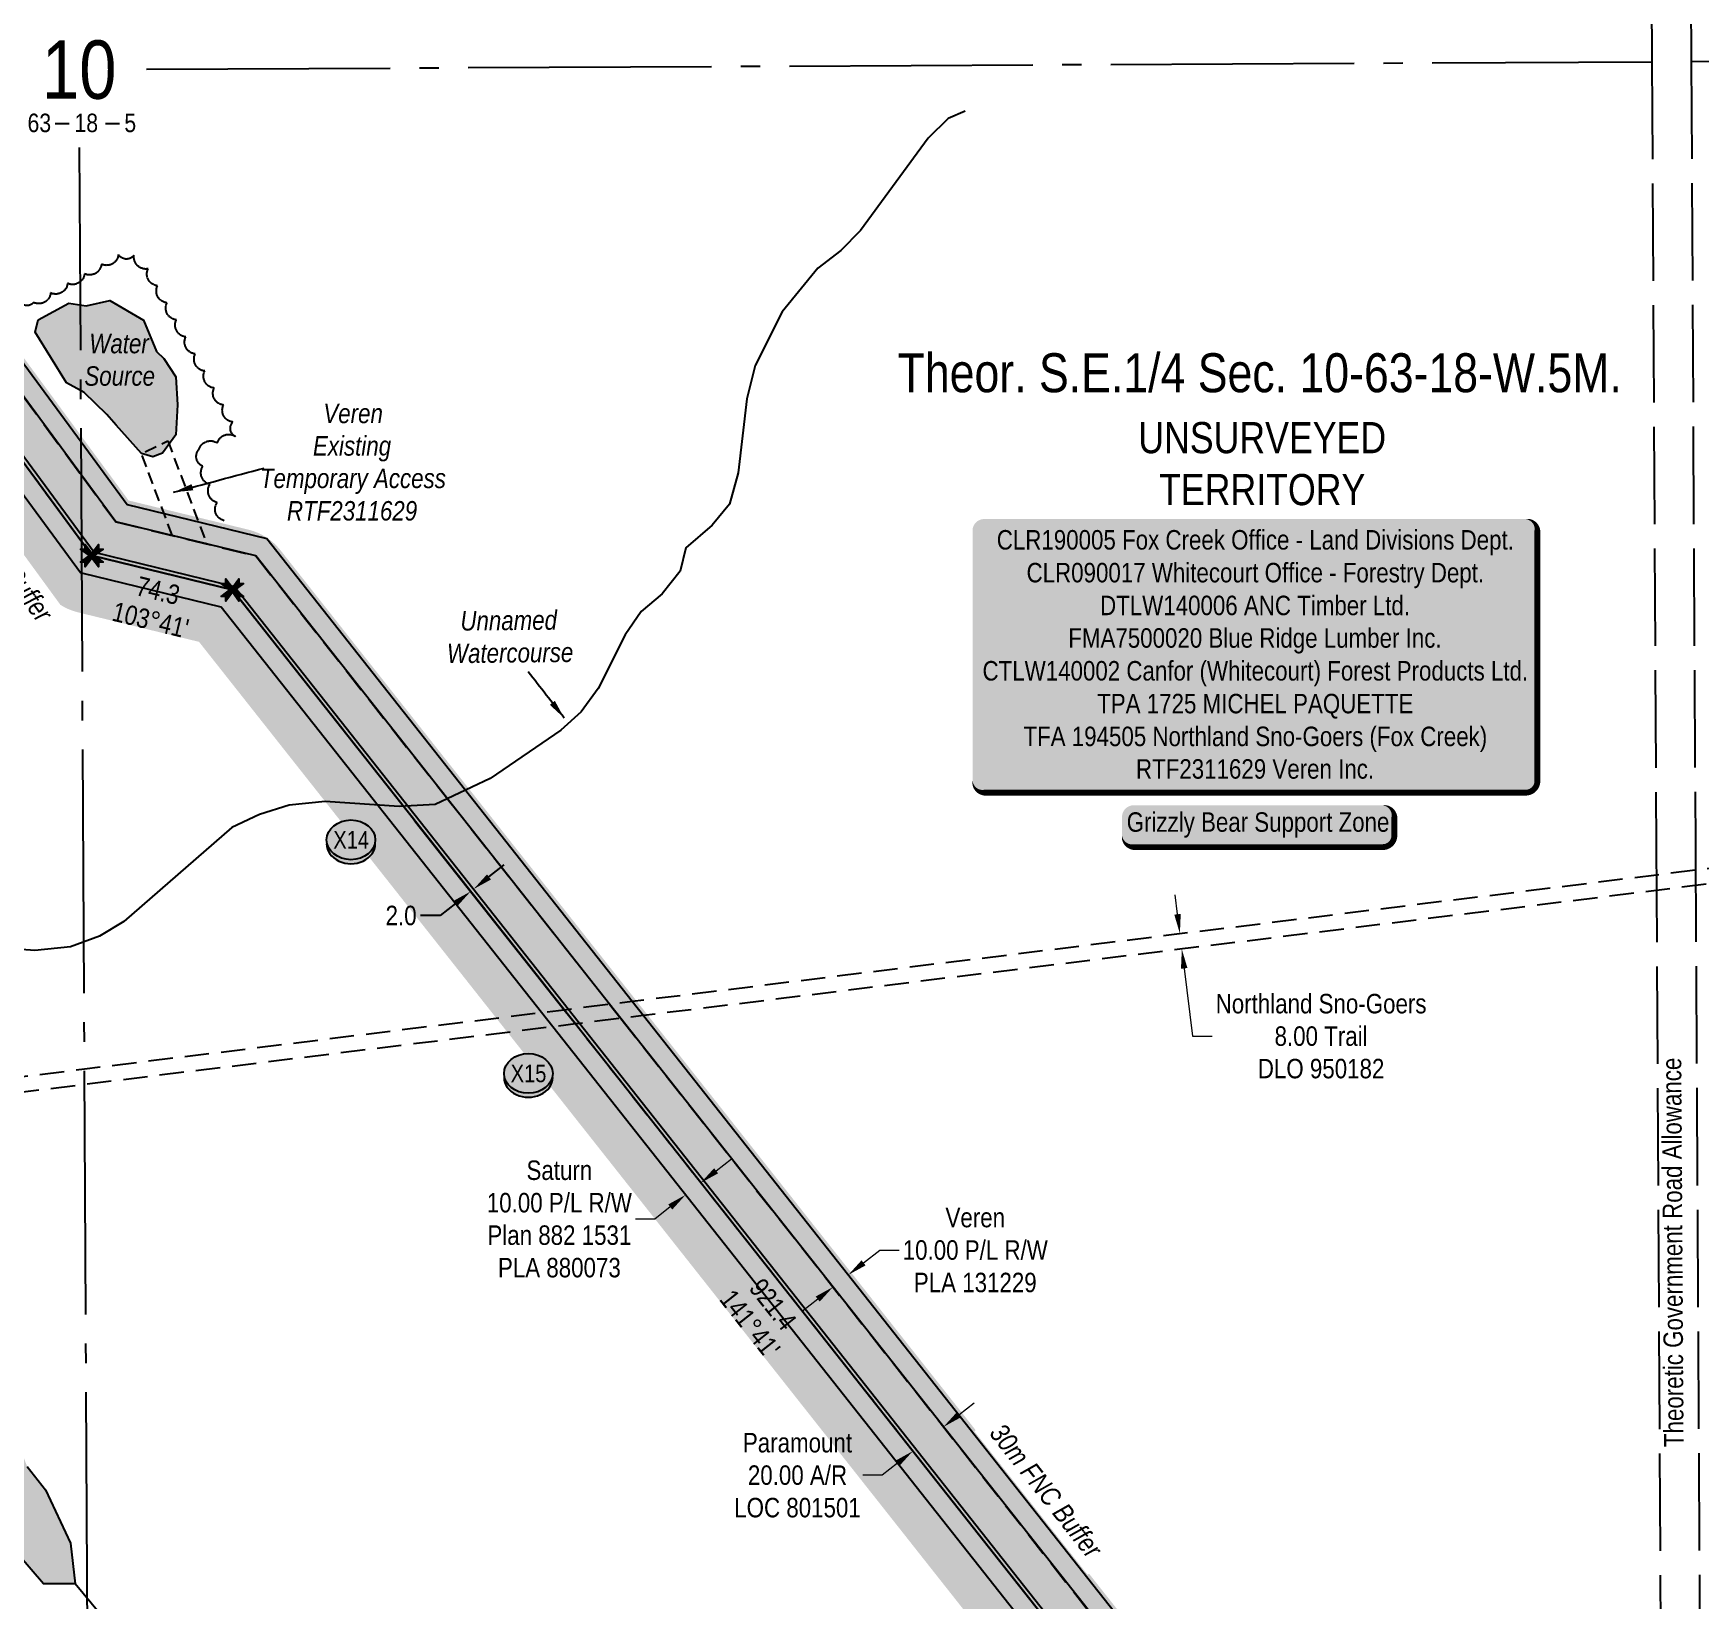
# Model space of a CAD drawing. Extents: x 518691 to 525422, y 6029591 to 6034645.
# Drawn here: x 523650 to 524505, y 6031323 to 6032127 of the extents above; entities that cross this region are included whole.
import ezdxf
from ezdxf.enums import TextEntityAlignment as Align

# ---------------------------------------------------------------- set-up
doc = ezdxf.new("R2010")
doc.units = 0
doc.header["$LTSCALE"] = 5
doc.header["$PDSIZE"] = 0.5
for name, pattern in [('0', [1, 1, 0]), ('foc-ACCESSROAD', [3.75, 2.5, -1.25]), ('foc-QUARTERLINE', [33, 25, -3, 2, -3]), ('foc-UNSURVEYED', [12.5, 10, -2.5]), ('foc-WHEELTRACKS', [2, 0.4, -1.6]), ('HIDDEN2', [1.875, 1.25, -0.625])]:
    doc.linetypes.add(name, pattern=pattern)
for name, color, linetype in [('10', 1, 'Continuous'), ('9', 3, 'Continuous'), ('AS-WILDLIFE-BLOCK', 131, 'Continuous'), ('C-RW', 13, 'Continuous'), ('C-SYMBOL', 7, 'Continuous'), ('F-AR', 190, 'foc-ACCESSROAD'), ('F-RW', 190, 'Continuous'), ('L-BD', 7, 'Continuous'), ('L-MON', 1, 'Continuous'), ('L-QSEC', 8, 'foc-QUARTERLINE'), ('L-ROAD-T', 7, 'Continuous'), ('L-SECLBL', 7, 'Continuous'), ('L-UNS-T', 3, 'Continuous'), ('L-USEC', 7, 'foc-UNSURVEYED'), ('P-BUFFER-H 30m', 51, 'Continuous'), ('P-CROSSINGS', 250, 'Continuous'), ('P-FNC BUFFER-T', 40, 'Continuous'), ('P-PROPOSED', 10, 'Continuous'), ('P-PROPOSED-H', 21, 'Continuous'), ('P-TXT', 4, 'Continuous'), ('T-BUSH', 110, '0'), ('T-EXISTING TFA', 220, 'HIDDEN2'), ('T-EXISTING TFA-T', 220, 'Continuous'), ('T-WATER', 160, 'Continuous'), ('T-WATER-H', 133, 'Continuous'), ('T-WATER-P3', 160, 'foc-WHEELTRACKS'), ('T-WATER-T', 170, 'Continuous')]:
    doc.layers.add(name, color=color, linetype=linetype)
for name, color, linetype, lineweight in [('C-RW-T', 13, 'Continuous', 9), ('F-AR-T', 190, 'Continuous', 9), ('F-RW-T', 190, 'Continuous', 9)]:
    doc.layers.add(name, color=color, linetype=linetype, lineweight=lineweight)
doc.styles.add('175L', font='ARIALN.TTF', dxfattribs={"height": 20})
doc.styles.add('80', font='ARIALN.TTF', dxfattribs={"height": 10})
doc.styles.add('80CG', font='ARIALN.TTF', dxfattribs={"height": 10})
doc.styles.add('80L', font='ARIALN.TTF', dxfattribs={"height": 10})
doc.styles.add('80LS', font='ARIALNI.TTF', dxfattribs={"height": 10})
doc.styles.add('Crossing', font='ARIALN.TTF', dxfattribs={"height": 10})
doc.styles.add('foc-LtypeFont', font='ARIALN.TTF', dxfattribs={"height": 7.35})
doc.styles.add('SIMPLEX', font='ARIALN.TTF')
doc.linetypes.add('foc-TOPO-flowdirection-NOLINE', pattern='A,0,[">",foc-LtypeFont,S=0.3,R=0,X=0,Y=-0.945],-20,[">",foc-LtypeFont,S=0.3,R=0,X=0,Y=-0.945],0', length=20)
doc.dimstyles.new('Compass 5 000', dxfattribs={"dimscale": 5, "dimtxt": 9, "dimasz": 2, "dimexe": 0.2, "dimexo": 0.0625, "dimgap": 0.5, "dimtad": 0, "dimtih": 1, "dimtoh": 1, "dimzin": 0, "dimdsep": 46, "dimtxsty": '80CG', "dimcen": 0.1, "dimse1": 1, "dimse2": 1, "dimclrd": 256, "dimclrt": 256, "dimaunit": 1, "dimadec": 4, "dimazin": 0, "dimtfac": 0.06, "dimtofl": 0, "dimtmove": 0, "dimatfit": 1, "dimfxl": 0.2, "dimtolj": 1, "dimtzin": 0, "dimlwd": -1, "dimarcsym": 0})

# ---------------------------------------------------------------- blocks, each defined once
blk = doc.blocks.new('L-SECLBL')
at = {"layer": '9', "color": 7}
for p, q in [((-5.08, -27.83), (-12.29, -27.83)), ((20.7, -27.83), (13.5, -27.83))]:
    blk.add_line(p, q, dxfattribs=at)
at = {"layer": '10', "color": 2, "style": 'SIMPLEX'}
blk.add_attdef('SEC', text='', height=30, dxfattribs=at).set_placement((0, 0), align=Align.MIDDLE)
at = {"layer": '10', "color": 5, "style": '80L'}
blk.add_attdef('TWP', text='', height=9.5, dxfattribs=at).set_placement((-14.43, -27.37), align=Align.MIDDLE_RIGHT)
blk.add_attdef('RGE', text='', height=9.5, dxfattribs=at).set_placement((3.62, -27.37), align=Align.MIDDLE_CENTER)
blk.add_attdef('MER', text='', height=9.5, dxfattribs=at).set_placement((23.17, -27.37), align=Align.MIDDLE_LEFT)
blk = doc.blocks.new('*D64')
at = {"layer": 'C-RW-T', "transparency": 16777216}
for p, q in [((524076.16, 6031496.01), (524084.43, 6031502.54)), ((524084.43, 6031502.54), (524094.43, 6031502.54)), ((524052.61, 6031477.42), (524044.77, 6031471.23))]:
    blk.add_line(p, q, dxfattribs=at)
for points in [[(524075.13, 6031497.32), (524077.19, 6031494.71), (524068.31, 6031489.82)], [(524051.58, 6031478.73), (524053.65, 6031476.11), (524060.46, 6031483.62)]]:
    blk.add_solid(points, dxfattribs=at)
at = {"layer": 'Defpoints', "color": 0, "transparency": 16777216}
for p in [(524026.36, 6031526.81), (524034.21, 6031533.01), (524068.31, 6031489.82)]:
    blk.add_point(p, dxfattribs=at)
at = {"layer": 'C-RW-T', "transparency": 16777216, "insert": (524133.51, 6031502.54), "char_height": 10, "attachment_point": 5, "style": '80CG'}
blk.add_mtext('\\A1;Veren\\P10.00 P/L R/W\\PPLA 131229', dxfattribs=at)
blk = doc.blocks.new('*D74')
at = {"layer": 'Defpoints', "color": 0, "transparency": 16777216}
for p in [(524293.4, 6031671.84), (524294.38, 6031663.9), (524239.55, 6031657.13)]:
    blk.add_point(p, dxfattribs=at)
at = {"layer": 'F-RW-T', "transparency": 16777216}
for p, q in [((524237.34, 6031674.99), (524236.11, 6031684.92)), ((524240.77, 6031647.2), (524245.08, 6031612.37)), ((524245.08, 6031612.37), (524255.08, 6031612.37))]:
    blk.add_line(p, q, dxfattribs=at)
for points in [[(524238.99, 6031675.2), (524235.69, 6031674.79), (524238.57, 6031665.07)], [(524242.43, 6031647.41), (524239.12, 6031647), (524239.55, 6031657.13)]]:
    blk.add_solid(points, dxfattribs=at)
at = {"layer": 'F-RW-T', "transparency": 16777216, "insert": (524311.05, 6031612.37), "char_height": 10, "attachment_point": 5, "style": '80CG'}
blk.add_mtext('\\A1;Northland Sno-Goers\\P8.00 Trail\\PDLO 950182', dxfattribs=at)
blk = doc.blocks.new('*D75')
at = {"layer": 'Defpoints', "color": 0, "transparency": 16777216}
for p in [(524057.85, 6031486.93), (524042.08, 6031474.48), (524101.44, 6031399.34)]:
    blk.add_point(p, dxfattribs=at)
at = {"layer": 'F-AR-T', "transparency": 16777216}
for p, q in [((524125.05, 6031417.99), (524132.9, 6031424.19)), ((524093.6, 6031393.14), (524085.75, 6031386.95)), ((524085.75, 6031386.95), (524075.75, 6031386.95))]:
    blk.add_line(p, q, dxfattribs=at)
for points in [[(524124.02, 6031419.3), (524126.08, 6031416.69), (524117.2, 6031411.79)], [(524092.56, 6031394.45), (524094.63, 6031391.84), (524101.44, 6031399.34)]]:
    blk.add_solid(points, dxfattribs=at)
at = {"layer": 'F-AR-T', "transparency": 16777216, "insert": (524042.24, 6031386.95), "char_height": 10, "attachment_point": 5, "style": '80CG'}
blk.add_mtext('\\A1;Paramount\\P20.00 A/R\\PLOC 801501', dxfattribs=at)
blk = doc.blocks.new('*D91')
at = {"layer": 'Defpoints', "color": 0, "transparency": 16777216}
for p in [(523980.45, 6031552.5), (523972.61, 6031546.3), (523984.77, 6031530.91)]:
    blk.add_point(p, dxfattribs=at)
at = {"layer": 'F-RW-T', "transparency": 16777216}
for p, q in [((524000.46, 6031543.3), (524008.31, 6031549.5)), ((523969.08, 6031518.51), (523959.08, 6031518.51)), ((523976.93, 6031524.71), (523969.08, 6031518.51))]:
    blk.add_line(p, q, dxfattribs=at)
for points in [[(523999.43, 6031544.61), (524001.5, 6031541.99), (523992.62, 6031537.1)], [(523975.89, 6031526.02), (523977.96, 6031523.4), (523984.77, 6031530.91)]]:
    blk.add_solid(points, dxfattribs=at)
at = {"layer": 'F-RW-T', "transparency": 16777216, "insert": (523919.99, 6031518.51), "char_height": 10, "attachment_point": 5, "style": '80CG'}
blk.add_mtext('\\A1;Saturn \\P10.00 P/L R/W\\PPlan 882 1531\\PPLA 880073', dxfattribs=at)
blk = doc.blocks.new('xing2')
h = blk.add_hatch(color=50)
h.dxf.hatch_style = 1
edge = h.paths.add_edge_path()
edge.add_ellipse((0, 0), major_axis=(-12.5, 0), ratio=0.816297, start_angle=0, end_angle=360)
h = blk.add_hatch(color=250)
h.dxf.hatch_style = 1
edge = h.paths.add_edge_path()
edge.add_ellipse((0, -2.05), major_axis=(-12.5, 0), ratio=0.816297, start_angle=0, end_angle=180)
edge.add_line((12.5, -2.05), (12.5, 0))
edge.add_ellipse((0, 0), major_axis=(-12.5, 0), ratio=0.816297, start_angle=0, end_angle=180, ccw=False)
edge.add_line((-12.5, 0), (-12.5, -2.05))
at = {"color": 250}
blk.add_ellipse((0, 0), major_axis=(-12.5, 0), ratio=0.816297, dxfattribs=at)
blk.add_ellipse((0, -2.05), major_axis=(-12.5, 0), ratio=0.816297, start_param=0, end_param=3.141593, dxfattribs=at)
at = {"color": 250, "style": 'Crossing'}
blk.add_attdef('CROSSING', text='', height=9, dxfattribs=at).set_placement((0.09, 0.02), align=Align.MIDDLE_CENTER)
at = {"color": 250, "style": 'Crossing', "flags": 1}
for tag, p in [('OWNER', (0.09, -12.49)), ('DESCRIPTION', (0.09, -25.77)), ('LOCATION', (0.09, -39.3)), ('DWG_REF', (0.09, -52.84))]:
    blk.add_attdef(tag, text='', height=9, dxfattribs=at).set_placement(p, align=Align.MIDDLE_CENTER)
blk = doc.blocks.new('TEMP')
h = blk.add_hatch(color=255)
h.dxf.hatch_style = 1
h.paths.add_polyline_path([(0, 0.25), (-0.67, 1.15), (-0.67, 0.67), (-1.15, 0.67), (-0.25, 0), (-1.15, -0.67), (-0.67, -0.67), (-0.67, -1.15), (0, -0.25), (0.67, -1.15), (0.67, -0.67), (1.15, -0.67), (0.25, 0), (1.15, 0.67), (0.67, 0.67), (0.67, 1.15)])
h.paths.add_polyline_path([(0.57, 0.85), (0.57, 0.57), (0.85, 0.57), (0.08, 0), (0.85, -0.57), (0.57, -0.57), (0.57, -0.85), (0, -0.08), (-0.57, -0.85), (-0.57, -0.57), (-0.85, -0.57), (-0.08, 0), (-0.85, 0.57), (-0.57, 0.57), (-0.57, 0.85), (0, 0.08)], flags=16)
h = blk.add_hatch(color=1)
h.dxf.hatch_style = 1
h.paths.add_polyline_path([(0, 0.08), (-0.57, 0.85), (-0.57, 0.57), (-0.85, 0.57), (-0.08, 0), (-0.85, -0.57), (-0.57, -0.57), (-0.57, -0.85), (0, -0.08), (0.57, -0.85), (0.57, -0.57), (0.85, -0.57), (0.08, 0), (0.85, 0.57), (0.57, 0.57), (0.57, 0.85)])
at = {"color": 1}
for p, q in [((-0.08, 0), (0.08, 0)), ((0, 0.08), (0, -0.08))]:
    blk.add_line(p, q, dxfattribs=at)
at = {"color": 255, "flags": 128}
blk.add_lwpolyline([(-0.25, 0), (-1.15, 0.67), (-0.67, 0.67), (-0.67, 1.15), (0, 0.25), (0.67, 1.15), (0.67, 0.67), (1.15, 0.67), (0.25, 0), (1.15, -0.67), (0.67, -0.67), (0.67, -1.15), (0, -0.25), (-0.67, -1.15), (-0.67, -0.67), (-1.15, -0.67)], close=True, dxfattribs=at)
at = {"color": 1, "flags": 128}
blk.add_lwpolyline([(-0.08, 0), (-0.85, 0.57), (-0.57, 0.57), (-0.57, 0.85), (0, 0.08), (0.57, 0.85), (0.57, 0.57), (0.85, 0.57), (0.08, 0), (0.85, -0.57), (0.57, -0.57), (0.57, -0.85), (0, -0.08), (-0.57, -0.85), (-0.57, -0.57), (-0.85, -0.57)], close=True, dxfattribs=at)
blk = doc.blocks.new('*D110')
at = {"layer": 'Defpoints', "color": 0, "transparency": 16777216}
for p in [(523868.48, 6031694.26), (523870.05, 6031695.5), (523874.44, 6031686.71)]:
    blk.add_point(p, dxfattribs=at)
at = {"layer": 'P-TXT', "transparency": 16777216}
for p, q in [((523883.86, 6031694.15), (523891.71, 6031700.35)), ((523858.75, 6031674.31), (523848.75, 6031674.31)), ((523866.6, 6031680.51), (523858.75, 6031674.31))]:
    blk.add_line(p, q, dxfattribs=at)
for points in [[(523882.83, 6031695.46), (523884.89, 6031692.84), (523876.01, 6031687.95)], [(523865.56, 6031681.82), (523867.63, 6031679.21), (523874.44, 6031686.71)]]:
    blk.add_solid(points, dxfattribs=at)
at = {"layer": 'P-TXT', "transparency": 16777216, "insert": (523838.73, 6031674.31), "char_height": 10, "attachment_point": 5, "style": '80CG'}
blk.add_mtext('\\A1;2.0', dxfattribs=at)
blk = doc.blocks.new('*U124')
h = blk.add_hatch(color=255)
edge = h.paths.add_edge_path()
edge.add_line((-64, -11.5), (64, -11.5))
edge.add_arc((64, -5.5), 6, 270, 360)
edge.add_line((70, -5.5), (70, 4))
edge.add_arc((64, 4), 6, 0, 90)
edge.add_line((64, 10), (-64, 10))
edge.add_arc((-64, 4), 6, 90, 180)
edge.add_line((-70, 4), (-70, -5.5))
edge.add_arc((-64, -5.5), 6, 180, 270)
at = {"color": 131, "flags": 128}
blk.add_lwpolyline([(-64, -11.5, 3, 3, 0), (64, -11.5, 3, 3, 0.414214), (70, -5.5, 3, 3, 0), (70, 4, 3, 0, 0.414214), (64, 10, 0, 0, 0), (-64, 10, 0, 0, 0.414214), (-70, 4, 0, 0, 0), (-70, -5.5, 0, 3, 0.414214)], format="xyseb", close=True, dxfattribs=at)
at = {"color": 131, "style": '80'}
blk.add_attdef('ENTER_TEXT_001', (-35.99, -5), '', height=10, dxfattribs=at)
blk = doc.blocks.new('*U141')
h = blk.add_hatch(color=255)
edge = h.paths.add_edge_path()
edge.add_line((-139, -71), (139, -71))
edge.add_arc((139, -65), 6, 270, 360)
edge.add_line((145, -65), (145, 63.5))
edge.add_arc((139, 63.5), 6, 0, 90)
edge.add_line((139, 69.5), (-139, 69.5))
edge.add_arc((-139, 63.5), 6, 90, 180)
edge.add_line((-145, 63.5), (-145, -65))
edge.add_arc((-139, -65), 6, 180, 270)
at = {"color": 44, "flags": 128}
blk.add_lwpolyline([(-139, -71, 3, 3, 0), (139, -71, 3, 3, 0.414214), (145, -65, 3, 3, 0), (145, 63.5, 3, 0, 0.414214), (139, 69.5, 0, 0, 0), (-139, 69.5, 0, 0, 0.414214), (-145, 63.5, 0, 0, 0), (-145, -65, 0, 3, 0.414214)], format="xyseb", close=True, dxfattribs=at)
at = {"color": 44, "style": '80'}
blk.add_attdef('ENTER_TEXT_001', (-35.99, -5), '', height=10, dxfattribs=at)

msp = doc.modelspace()

# ---------------------------------------------------------------- hatches: boundary and pattern name
at = {"layer": 'P-BUFFER-H 30m'}
h = msp.add_hatch(color=256, dxfattribs=at)
h.dxf.hatch_style = 1
edge = h.paths.add_edge_path()
edge.add_line((522844.747, 6032942.539), (522843.567, 6032944.15))
edge.add_line((522843.567, 6032944.15), (522353.986, 6033612.885))
edge.add_line((522353.986, 6033612.885), (522281.043, 6033712.516))
edge.add_arc((522305.237, 6033730.229), 29.984, 216.106155, 216.209042, ccw=False)
edge.add_line((522281.011, 6033712.56), (522006.108, 6034089.462))
edge.add_line((522006.108, 6034089.462), (521945.102, 6034102.892))
edge.add_arc((521951.549, 6034132.176), 29.984, 217.588402, 257.584128, ccw=False)
edge.add_line((521927.789, 6034113.885), (521926.783, 6034115.192))
edge.add_line((521926.783, 6034115.192), (521355.316, 6033701.106))
edge.add_line((521355.316, 6033701.106), (521282.978, 6033648.693))
edge.add_line((521282.978, 6033648.693), (521220.863, 6033603.423))
edge.add_arc((521203.202, 6033627.655), 29.984, 180.271517, 306.08468, ccw=False)
edge.add_line((521173.218, 6033627.513), (521173.206, 6033629.979))
edge.add_arc((521203.191, 6033630.121), 29.984, 126.08468, 180.271517, ccw=False)
edge.add_line((521185.53, 6033654.353), (521246.516, 6033698.799))
edge.add_arc((521264.176, 6033674.568), 29.984, 125.92532, 126.08468, ccw=False)
edge.add_line((521246.583, 6033698.849), (521318.957, 6033751.287))
edge.add_line((521318.957, 6033751.287), (521915.582, 6034183.603))
edge.add_arc((521933.176, 6034159.322), 29.984, 37.588402, 125.927139, ccw=False)
edge.add_line((521956.936, 6034177.612), (521969.794, 6034160.909))
edge.add_line((521969.794, 6034160.909), (522031.259, 6034147.377))
edge.add_arc((522024.812, 6034118.094), 29.984, 36.106155, 77.584128, ccw=False)
edge.add_line((522049.038, 6034135.764), (522331.061, 6033749.1))
edge.add_line((522331.061, 6033749.1), (522403.987, 6033649.492))
edge.add_line((522403.987, 6033649.492), (522894.864, 6032978.987))
edge.add_line((522894.864, 6032978.987), (523031.754, 6032792.003))
edge.add_line((523031.754, 6032792.003), (523255.287, 6032490.823))
edge.add_arc((523231.209, 6032472.953), 29.984, 36.347782, 36.582397, ccw=False)
edge.add_line((523255.36, 6032490.724), (523327.669, 6032392.459))
edge.add_line((523327.669, 6032392.459), (523698.84, 6031887.466))
edge.add_line((523698.84, 6031887.466), (523760.357, 6031872.476))
edge.add_arc((523753.259, 6031843.344), 29.984, 38.307171, 76.305951, ccw=False)
edge.add_line((523776.788, 6031861.931), (524348.048, 6031138.776))
edge.add_arc((524324.519, 6031120.189), 29.984, 37.74167, 38.307171, ccw=False)
edge.add_line((524348.23, 6031138.543), (524369.315, 6031111.303))
edge.add_line((524369.315, 6031111.303), (524415.298, 6031062.576))
edge.add_arc((524393.49, 6031041.996), 29.984, 38.556384, 43.339832, ccw=False)
edge.add_line((524416.938, 6031060.685), (525097.242, 6030207.151))
edge.add_arc((525073.794, 6030188.462), 29.984, 29.646613, 38.556384, ccw=False)
edge.add_line((525099.853, 6030203.294), (525136.421, 6030139.045))
edge.add_arc((525110.362, 6030124.214), 29.984, -51.087541, 29.646613, ccw=False)
edge.add_line((525129.196, 6030100.882), (525076.58, 6030058.408))
edge.add_arc((525057.746, 6030081.739), 29.984, 218.912459, 308.912459, ccw=False)
edge.add_line((525034.415, 6030062.905), (525033.159, 6030064.461))
edge.add_arc((525056.491, 6030083.295), 29.984, 128.912459, 218.912459, ccw=False)
edge.add_line((525037.656, 6030106.626), (525069.116, 6030132.022))
edge.add_line((525069.116, 6030132.022), (525047.23, 6030170.476))
edge.add_line((525047.23, 6030170.476), (524369.312, 6031021.017))
edge.add_line((524369.312, 6031021.017), (524323.173, 6031069.91))
edge.add_arc((524344.981, 6031090.489), 29.984, 217.74167, 223.339832, ccw=False)
edge.add_line((524321.269, 6031072.136), (524299.324, 6031100.487))
edge.add_line((524299.324, 6031100.487), (523734.988, 6031814.877))
edge.add_line((523734.988, 6031814.877), (523672.863, 6031830.014))
edge.add_arc((523679.961, 6031859.146), 29.984, 216.315971, 256.305951, ccw=False)
edge.add_line((523655.801, 6031841.388), (523277.748, 6032355.745))
edge.add_line((523277.748, 6032355.745), (523205.486, 6032453.946))
edge.add_line((523205.486, 6032453.946), (522981.931, 6032755.156))
edge.add_arc((523006.009, 6032773.026), 29.984, 216.207959, 216.5824, ccw=False)
edge.add_line((522981.815, 6032755.313), (522844.747, 6032942.539))
at = {"layer": 'P-PROPOSED-H'}
h = msp.add_hatch(color=256, dxfattribs=at)
h.dxf.hatch_style = 1
h.paths.add_polyline_path([(522868.939, 6032960.253), (522867.758, 6032961.866), (522378.18, 6033630.598), (522305.237, 6033730.229), (522023.643, 6034116.304), (521951.549, 6034132.176), (521932.776, 6034156.563), (521337.723, 6033725.386), (521265.352, 6033672.95), (521203.202, 6033627.655), (521203.191, 6033630.121), (521264.176, 6033674.568), (521336.549, 6033727.006), (521933.176, 6034159.322), (521952.69, 6034133.972), (522024.812, 6034118.094), (522306.852, 6033731.409), (522379.794, 6033631.779), (522870.67, 6032961.274), (523007.618, 6032774.212), (523231.209, 6032472.953), (523303.518, 6032374.688), (523681.141, 6031860.916), (523753.259, 6031843.344), (524324.519, 6031120.189), (524346.501, 6031091.79), (524393.49, 6031041.996), (525073.794, 6030188.462), (525110.362, 6030124.214), (525057.746, 6030081.739), (525056.491, 6030083.295), (525107.784, 6030124.702), (525072.134, 6030187.338), (524391.979, 6031040.685), (524344.981, 6031090.489), (524322.945, 6031118.958), (523752.117, 6031841.565), (523679.961, 6031859.146), (523301.908, 6032373.503), (523229.6, 6032471.767), (523006.009, 6032773.026)])
at = {"layer": 'T-WATER-H'}
h = msp.add_hatch(color=256, dxfattribs=at)
h.dxf.hatch_style = 1
h.paths.add_polyline_path([(523650.855, 6031973.886), (523652.354, 6031980.158), (523668.119, 6031988.695), (523676.989, 6031987.366), (523689.261, 6031990.175), (523706.466, 6031979.964), (523713.123, 6031963.942), (523716.966, 6031960.288), (523723.01, 6031950.912), (523723.942, 6031936.647), (523723.056, 6031921.206), (523716.231, 6031911.797), (523711.294, 6031909.803), (523705.421, 6031911.5), (523692.369, 6031926.189), (523687.657, 6031931.605), (523676.061, 6031942.87), (523666.88, 6031947.831)])
h = msp.add_hatch(color=256, dxfattribs=at)
h.dxf.hatch_style = 1
h.paths.add_polyline_path([(523671.467, 6031331.204), (523655.163, 6031331.258), (523636.158, 6031353.256), (523625.184, 6031363.184), (523589.004, 6031387.768), (523578.933, 6031398.17), (523562.093, 6031422.134), (523539.93, 6031461.503), (523535.148, 6031477.153), (523528.079, 6031490.119), (523518.305, 6031500.696), (523500.473, 6031503.35), (523491.06, 6031514.168), (523491.203, 6031533.327), (523472.461, 6031575.293), (523467.987, 6031592.102), (523460.317, 6031604.469), (523412.741, 6031638.148), (523395.54, 6031661.75), (523409.747, 6031682.494), (523423.943, 6031690.508), (523435.343, 6031699.351), (523442.473, 6031686.865), (523454.11, 6031678.076), (523462.322, 6031666.183), (523472.999, 6031656.795), (523485.976, 6031649.268), (523500.905, 6031643.679), (523519.176, 6031645.577), (523531.069, 6031654.146), (523540.992, 6031664.339), (523553.183, 6031672.427), (523567.996, 6031674.344), (523591.571, 6031674.654), (523600.29, 6031662.979), (523585.39, 6031657.677), (523561.668, 6031640.964), (523551.86, 6031629.869), (523544.343, 6031616.887), (523540.236, 6031600.465), (523539.97, 6031580.588), (523545.444, 6031545.298), (523575.156, 6031493.322), (523592.634, 6031478.698), (523635.731, 6031420.311), (523646.776, 6031391.381), (523656.211, 6031379.45), (523669.018, 6031352.074)])

# ---------------------------------------------------------------- linework, layer by layer
at = {"layer": 'C-RW'}
for points in [[(524843.324, 6030506.248), (524517.601, 6030915.107), (524487.235, 6030953.225), (524407.126, 6031053.778), (524364.736, 6031099.029), (524361.206, 6031102.796), (524356.127, 6031109.225), (524353.428, 6031112.579), (524199.78, 6031307.176), (523951.557, 6031621.547), (523945.756, 6031628.894), (523863.118, 6031733.565), (523861.996, 6031734.986), (523764.099, 6031858.993), (523692.234, 6031876.484), (523674.58, 6031900.49), (523522.029, 6032107.935)], [(523534.399, 6032107.998), (523674.491, 6031917.497), (523698.136, 6031885.343), (523769.814, 6031867.897), (523957.369, 6031630.328), (523963.169, 6031622.982), (524212.474, 6031307.239), (524361.248, 6031118.815), (524363.948, 6031115.462), (524368.794, 6031109.328), (524369.152, 6031108.945), (524372.036, 6031105.867), (524378.722, 6031098.73), (524414.701, 6031060.324), (524487.147, 6030969.389), (524517.513, 6030931.271), (524856.062, 6030506.311)]]:
    msp.add_lwpolyline(points, dxfattribs=at)
at = {"layer": 'F-AR'}
for points in [[(524174.356, 6031307.047), (523928.185, 6031618.661), (523922.382, 6031626.008), (523846.151, 6031722.515), (523845.03, 6031723.932), (523752.117, 6031841.565), (523679.961, 6031859.146), (523674.76, 6031866.222), (523497.19, 6032107.809)], [(523522.033, 6032107.935), (523674.58, 6031900.49), (523692.234, 6031876.484), (523764.099, 6031858.993), (523861.996, 6031734.986), (523863.118, 6031733.565), (523945.756, 6031628.894), (523951.557, 6031621.547), (524199.78, 6031307.176)]]:
    msp.add_lwpolyline(points, dxfattribs=at)
at = {"layer": 'F-AR', "flags": 128}
for points in [[(522779.259, 6031480.65), (522849.056, 6031489.373), (522879.197, 6031493.141), (523484.017, 6031568.736), (523536.822, 6031578.401), (523676.183, 6031595.615), (523910.776, 6031624.575), (523922.382, 6031626.008), (523945.756, 6031628.894), (523957.369, 6031630.328), (524483.202, 6031695.292), (524513.341, 6031699.014), (524583.137, 6031707.635)], [(524583.181, 6031699.578), (524513.385, 6031690.957), (524483.246, 6031687.234), (523963.169, 6031622.982), (523951.557, 6031621.547), (523928.185, 6031618.661), (523916.58, 6031617.228), (523676.225, 6031587.557), (523537.802, 6031570.46), (523485.009, 6031560.795), (522879.237, 6031485.082), (522849.097, 6031481.315), (522779.299, 6031472.591)]]:
    msp.add_lwpolyline(points, dxfattribs=at)
at = {"layer": 'F-RW'}
for points in [[(524161.67, 6031306.983), (523916.58, 6031617.228), (523910.776, 6031624.575), (523746.407, 6031832.67), (523674.845, 6031850.106), (523674.062, 6031850.297), (523484.832, 6032107.746)], [(523497.19, 6032107.809), (523674.76, 6031866.222), (523679.961, 6031859.146), (523752.117, 6031841.565), (523845.03, 6031723.932), (523846.151, 6031722.515), (523922.382, 6031626.008), (523928.185, 6031618.661), (524174.356, 6031307.047)]]:
    msp.add_lwpolyline(points, dxfattribs=at)
at = {"layer": 'L-QSEC'}
for p, q in [((523708.1, 6032108.88), (524480.932, 6032112.759)), ((524501.051, 6032112.86), (524580.934, 6032113.261)), ((523677.714, 6031304.573), (523673.695, 6032068.707))]:
    msp.add_line(p, q, dxfattribs=at)
at = {"layer": 'L-USEC'}
for p, q in [((524480.389, 6032212.765), (524480.932, 6032112.758)), ((524500.495, 6032212.866), (524501.038, 6032112.867)), ((524480.932, 6032112.758), (524483.119, 6031710.691)), ((524501.038, 6032112.868), (524503.225, 6031710.8)), ((524483.119, 6031710.691), (524485.303, 6031308.623)), ((524503.225, 6031710.8), (524505.409, 6031308.733))]:
    msp.add_line(p, q, dxfattribs=at)
at = {"layer": 'T-BUSH', "flags": 128}
msp.add_lwpolyline([(523747.894, 6031877.088, -0.5205671), (523744.261, 6031886.399, -0.5205671), (523740.627, 6031895.71, -0.5205671), (523736.994, 6031905.021, -0.5205671), (523734.952, 6031913.603, -0.5205671), (523744.373, 6031916.941, -0.5205671), (523753.794, 6031920.279, -0.5205671), (523752.411, 6031927.712, -0.5205671), (523747.571, 6031936.457, -0.5205671), (523742.731, 6031945.202, -0.5205671), (523737.891, 6031953.947, -0.5205671), (523733.051, 6031962.691, -0.5205671), (523728.211, 6031971.436, -0.5205671), (523723.371, 6031980.181, -0.5205671), (523718.531, 6031988.925, -0.5205671), (523713.69, 6031997.67, -0.5205671), (523708.85, 6032006.415, -0.5205671), (523701.649, 6032013.33, -0.5205671), (523693.597, 6032013.707, -0.5205671), (523684.896, 6032008.788, -0.5205671), (523676.195, 6032003.87, -0.5205671), (523667.495, 6031998.951, -0.5205671), (523658.794, 6031994.032, -0.5205671), (523650.093, 6031989.113, -0.5205671), (523642.8, 6031989.744, -0.5205671), (523637.497, 6031998.215, -0.5205671), (523632.193, 6032006.687, -0.5205671), (523626.889, 6032015.158, -0.5205671), (523621.301, 6032024.084, -0.5205671)], format="xyb", dxfattribs=at)
at = {"layer": 'T-EXISTING TFA', "flags": 128}
msp.add_lwpolyline([(523718.98, 6031918.035), (523738.924, 6031865.12), (523721.284, 6031869.414), (523705.421, 6031911.5)], close=True, dxfattribs=at)
at = {"layer": 'T-WATER', "flags": 128}
msp.add_lwpolyline([(524128.382, 6032087.39), (524119.663, 6032083.646), (524109.288, 6032073.544), (524074.568, 6032026.148), (524064.558, 6032015.863), (524052.628, 6032006.67), (524034.341, 6031984.237), (524020.533, 6031956.801), (524016.261, 6031939.709), (524011.72, 6031901.728), (524007.385, 6031885.538), (523998.393, 6031874.711), (523984.898, 6031863.183), (523982.024, 6031851.127), (523972.848, 6031839.58), (523962.001, 6031830.381), (523953.846, 6031818.41), (523939.982, 6031790.974), (523931.165, 6031778.886), (523920.68, 6031769.505), (523884.492, 6031744.628), (523856.218, 6031731.361), (523837.662, 6031730.359), (523799.724, 6031732.923), (523781.346, 6031730.96), (523766.077, 6031726.164), (523751.88, 6031719.621), (523696.439, 6031671.351), (523683.858, 6031663.781), (523669.004, 6031658.261), (523650.625, 6031656.481), (523632.138, 6031657.76)], dxfattribs=at)
msp.add_lwpolyline([(523650.855, 6031973.886), (523652.354, 6031980.158), (523668.119, 6031988.695), (523676.989, 6031987.366), (523689.261, 6031990.175), (523706.466, 6031979.964), (523713.123, 6031963.942), (523716.966, 6031960.288), (523723.01, 6031950.912), (523723.942, 6031936.647), (523723.056, 6031921.206), (523716.231, 6031911.797), (523711.294, 6031909.803), (523705.421, 6031911.5), (523692.369, 6031926.189), (523687.657, 6031931.605), (523676.061, 6031942.87), (523666.88, 6031947.831)], close=True, dxfattribs=at)
at = {"layer": 'T-WATER'}
msp.add_lwpolyline([(523646.776, 6031391.381), (523656.211, 6031379.45), (523669.018, 6031352.074), (523671.467, 6031331.204), (523671.467, 6031331.204), (523655.163, 6031331.258), (523636.158, 6031353.256)], dxfattribs=at)
at = {"layer": 'T-WATER-P3', "linetype": 'foc-TOPO-flowdirection-NOLINE', "flags": 128}
for points in [[(524128.382, 6032087.39), (524119.663, 6032083.646), (524109.288, 6032073.544), (524074.568, 6032026.148), (524064.558, 6032015.863), (524052.628, 6032006.67), (524034.341, 6031984.237), (524020.533, 6031956.801), (524016.261, 6031939.709), (524011.72, 6031901.728), (524007.385, 6031885.538), (523998.393, 6031874.711), (523984.898, 6031863.183), (523982.024, 6031851.127), (523972.848, 6031839.58), (523962.001, 6031830.381), (523953.846, 6031818.41), (523939.982, 6031790.974), (523931.165, 6031778.886), (523920.68, 6031769.505), (523884.492, 6031744.628), (523856.218, 6031731.361), (523837.662, 6031730.359), (523799.724, 6031732.923), (523781.346, 6031730.96), (523766.077, 6031726.164), (523751.88, 6031719.621), (523696.439, 6031671.351), (523683.858, 6031663.781), (523669.004, 6031658.261), (523650.625, 6031656.481), (523632.138, 6031657.76), (523600.29, 6031662.979)], [(524778.068, 6030697.057), (524765.141, 6030704.082), (524718.922, 6030719.468), (524702.242, 6030722.841), (524662.911, 6030721.989), (524618.116, 6030705.794), (524599.795, 6030704.131), (524562.71, 6030709.093), (524532.018, 6030720.81), (524505.725, 6030735.33), (524493.272, 6030743.969), (524462.723, 6030775.616), (524439.016, 6030792.408), (524425.422, 6030799.67), (524394.121, 6030810.071), (524376.485, 6030813.628), (524339.938, 6030817.867), (524288.168, 6030827.695), (524256.985, 6030836.953), (524242.005, 6030843.561), (524201.571, 6030865.767), (524177.39, 6030883.4), (524148.108, 6030915.943), (524106.617, 6030957.963), (524074.374, 6030986.978), (524044.014, 6031018.985), (524020.13, 6031036.738), (524007.196, 6031044.777), (523939.496, 6031079.526), (523927.466, 6031087.743), (523905.272, 6031106.749), (523879.883, 6031122.166), (523864.467, 6031126.555), (523847.307, 6031129.268), (523829.302, 6031130.966), (523814.343, 6031128.791), (523805.612, 6031150.76), (523785.852, 6031192.448), (523777.623, 6031204.969), (523742.034, 6031250.987), (523712.443, 6031281.549), (523671.467, 6031331.204)]]:
    msp.add_lwpolyline(points, dxfattribs=at)
at = {"layer": 'T-WATER-P3', "flags": 128}
msp.add_lwpolyline([(524778.068, 6030697.057), (524765.141, 6030704.082), (524718.922, 6030719.468), (524702.242, 6030722.841), (524662.911, 6030721.989), (524618.116, 6030705.794), (524599.795, 6030704.131), (524562.71, 6030709.093), (524532.018, 6030720.81), (524505.725, 6030735.33), (524493.272, 6030743.969), (524462.723, 6030775.616), (524439.016, 6030792.408), (524425.422, 6030799.67), (524394.121, 6030810.071), (524376.485, 6030813.628), (524339.938, 6030817.867), (524288.168, 6030827.695), (524256.985, 6030836.953), (524242.005, 6030843.561), (524201.571, 6030865.767), (524177.39, 6030883.4), (524148.108, 6030915.943), (524106.617, 6030957.963), (524074.374, 6030986.978), (524044.014, 6031018.985), (524020.13, 6031036.738), (524007.196, 6031044.777), (523939.496, 6031079.526), (523927.466, 6031087.743), (523905.272, 6031106.749), (523879.883, 6031122.166), (523864.467, 6031126.555), (523847.307, 6031129.268), (523829.302, 6031130.966), (523814.343, 6031128.791), (523805.612, 6031150.76), (523785.852, 6031192.448), (523777.623, 6031204.969), (523742.034, 6031250.987), (523712.443, 6031281.549), (523671.467, 6031331.204)], dxfattribs=at)

# ---------------------------------------------------------------- block references
ref = msp.add_blockref('*U141', (524277.098, 6031808.446))
ref.add_attrib('ENTER_TEXT_001', 'CLR190005 Fox Creek Office - Land Divisions Dept.', (524144.554, 6031862.26), dxfattribs={"color": 44, "height": 10, "style": '80'})
ref.add_attrib('ENTER_TEXT_002', 'CLR090017 Whitecourt Office - Forestry Dept.', (524159.84, 6031845.416), dxfattribs={"color": 44, "height": 10, "style": '80'})
ref.add_attrib('ENTER_TEXT_003', 'DTLW140006 ANC Timber Ltd.', (524197.579, 6031828.572), dxfattribs={"color": 44, "height": 10, "style": '80'})
ref.add_attrib('ENTER_TEXT_004', 'FMA7500020 Blue Ridge Lumber Inc.', (524181.266, 6031811.864), dxfattribs={"color": 44, "height": 10, "style": '80'})
ref.add_attrib('ENTER_TEXT_005', 'CTLW140002 Canfor (Whitecourt) Forest Products Ltd.', (524137.238, 6031795.02), dxfattribs={"color": 44, "height": 10, "style": '80'})
ref.add_attrib('ENTER_TEXT_006', 'TPA 1725 MICHEL PAQUETTE', (524196.095, 6031778.176), dxfattribs={"color": 44, "height": 10, "style": '80'})
ref.add_attrib('ENTER_TEXT_007', 'TFA 194505 Northland Sno-Goers (Fox Creek)', (524158.237, 6031761.332), dxfattribs={"color": 44, "height": 10, "style": '80'})
ref.add_attrib('ENTER_TEXT_008', 'RTF2311629 Veren Inc.', (524216.013, 6031744.624), dxfattribs={"color": 44, "height": 10, "style": '80'})
at = {"layer": 'AS-WILDLIFE-BLOCK', "color": 2}
ref = msp.add_blockref('*U124', (524278.764, 6031720.975), dxfattribs=dict(at, xscale=0.9989662672890001, yscale=0.9989662672890001, zscale=0.9989662672890001))
ref.add_attrib('ENTER_TEXT_001', 'Grizzly Bear Support Zone', (524211.269, 6031717.36), dxfattribs={"layer": '0', "color": 131, "height": 9.98966, "style": '80'})
at = {"layer": 'L-MON', "xscale": 4.997399999999995, "yscale": 4.997399999999995, "zscale": 4.997399999999995}
for p in [(523679.961, 6031859.146), (523752.117, 6031841.565)]:
    msp.add_blockref('TEMP', p, dxfattribs=at)
at = {"layer": 'L-SECLBL'}
msp.add_blockref('L-SECLBL', (523673.485, 6032108.707), dxfattribs=at).add_auto_attribs({'SEC': '10', 'TWP': '63', 'RGE': '18', 'MER': '5'})
at = {"layer": 'P-CROSSINGS', "color": 5}
for p, xscale, yscale, zscale, values in [((523813.006, 6031713.214), 0.9994743700000347, 0.9994743700000347, 0.9994743700000347, {'CROSSING': 'X14'}), ((523904.065, 6031593.265), 0.9994743700000335, 0.9994743700000335, 0.9994743700000335, {'CROSSING': 'X15'})]:
    msp.add_blockref('xing2', p, dxfattribs=dict(at, xscale=xscale, yscale=yscale, zscale=zscale)).add_auto_attribs(values)

# ---------------------------------------------------------------- texts
at = {"layer": 'C-SYMBOL', "color": 3, "style": '175L'}
msp.add_text('Theor. S.E.1/4 Sec. 10-63-18-W.5M.', height=20, dxfattribs=at).set_placement((524279.548, 6031937.043), align=Align.BOTTOM_CENTER)
at = {"layer": 'L-BD', "style": '80L'}
for s, rotation, p in [("103°41'", 346.306, (523710.124, 6031826.079)), ("141°41'", 308.3072, (524017.924, 6031464.772))]:
    msp.add_text(s, height=9.9948, rotation=rotation, dxfattribs=at).set_placement(p, align=Align.MIDDLE)
at = {"layer": 'L-BD', "char_height": 9.9948, "attachment_point": 2, "style": '80L', "bg_fill": 1, "box_fill_scale": 1.15, "bg_fill_color": 51, "bg_fill_transparency": 0}
for s, insert, width, rotation in [('74.3', (523715.15, 6031846.08), 24.06981, 346.306), ('921.4', (524033.606, 6031477.804), 25.77131, 308.3072)]:
    msp.add_mtext(s, dxfattribs=dict(at, insert=insert, width=width, rotation=rotation))
at = {"layer": 'L-ROAD-T', "style": '80L'}
msp.add_text('Theoretic Government Road Allowance', height=10, rotation=90.349182, dxfattribs=at).set_placement((524491.545, 6031501.382), align=Align.MIDDLE_CENTER)
at = {"layer": 'L-UNS-T', "color": 3, "insert": (524280.818, 6031906.277), "char_height": 16, "attachment_point": 5, "style": '80L'}
msp.add_mtext_dynamic_manual_height_columns('UNSURVEYED TERRITORY', width=126.41375, gutter_width=47.5, heights=[0], dxfattribs=at)
at = {"layer": 'T-EXISTING TFA-T', "insert": (523762.43, 6031937.163), "char_height": 10, "attachment_point": 1, "style": '80L'}
msp.add_mtext_dynamic_manual_height_columns('\\pi36.397;{\\fArial Narrow|b0|i1|c0|p34;Veren\\P\\pi31.063;Existing \\P\\pi3.8085;Temporary Access\\P\\pi17.703;RTF2311629}', width=101.66203, gutter_width=50, heights=[0], dxfattribs=at)
at = {"layer": 'T-WATER-T', "insert": (523675.671, 6031973.032), "char_height": 9.9923, "attachment_point": 1, "style": '80L'}
msp.add_mtext_dynamic_manual_height_columns('\\pi3.0039,t42.973;{\\fArial Narrow|b0|i1|c0|p34;Water\\P\\pi0.4649,t40.434;Source}', width=36.10052, gutter_width=50, heights=[0], dxfattribs=at)
at = {"layer": 'T-WATER-T', "insert": (523861.32, 6031830.54), "char_height": 9.98668, "width": 64.66588, "attachment_point": 1, "rotation": 0.56433, "style": '80L'}
msp.add_mtext('\\pi7.809;{\\fArial Narrow|b0|i1|c0|p34;Unnamed\\P\\pi0.76521;Watercourse}', dxfattribs=at)

# ---------------------------------------------------------------- dimensions: what is measured, and where the dimension line sits
at = {"layer": 'C-RW-T'}
dim = msp.add_linear_dim(base=(524068.313, 6031489.818), p1=(524026.362, 6031526.807), p2=(524034.212, 6031533.006), angle=38.294021, text='Veren\\P10.00 P/L R/W\\PPLA 131229', dimstyle='Compass 5 000', dxfattribs=at)
dim.commit()
dim.dimension.update_dxf_attribs({"geometry": '*D64', "text_midpoint": (524133.512, 6031502.54), "dimtype": 161})
at = {"layer": 'F-RW-T'}
for base, p1, p2, angle, text, picture, middle in [((524239.548, 6031657.127), (524293.403, 6031671.843), (524294.384, 6031663.901), 277.042897, 'Northland Sno-Goers\\P8.00 Trail\\PDLO 950182', '*D74', (524311.053, 6031612.368)), ((523984.773, 6031530.907), (523980.451, 6031552.5), (523972.609, 6031546.305), 218.308381, 'Saturn \\P10.00 P/L R/W\\PPlan 882 1531\\PPLA 880073', '*D91', (523919.994, 6031518.509))]:
    dim = msp.add_linear_dim(base=base, p1=p1, p2=p2, angle=angle, text=text, dimstyle='Compass 5 000', dxfattribs=at)
    dim.commit()
    dim.dimension.update_dxf_attribs({"geometry": picture, "text_midpoint": middle, "dimtype": 161})
at = {"layer": 'P-TXT', "color": 6}
dim = msp.add_aligned_dim(p1=(523870.048, 6031695.502), p2=(523868.479, 6031694.262), distance=9.622, text='2.0', dimstyle='Compass 5 000', dxfattribs=at)
dim.commit()
dim.dimension.update_dxf_attribs({"geometry": '*D110', "text_midpoint": (523838.729, 6031674.315)})

# ---------------------------------------------------------------- leaders
at = {"layer": 'T-EXISTING TFA-T', "color": 2, "path_type": 1}
msp.add_leader([(523721.949, 6031891.698), (523768.512, 6031904.076)], dimstyle='Compass 5 000', override={"dimgap": 0.5, "dimtad": 0}, dxfattribs=at)
at = {"layer": 'T-WATER-T', "color": 6, "path_type": 1}
msp.add_leader([(523922.525, 6031775.668), (523904.023, 6031799.411)], dimstyle='Compass 5 000', override={"dimgap": 0.5, "dimtad": 0}, dxfattribs=at)

# ---------------------------------------------------------------- next in the draw order: texts
at = {"layer": 'P-FNC BUFFER-T', "char_height": 9.99474, "attachment_point": 1, "style": '80LS', "bg_fill": 2}
for insert, rotation in [((523611.542, 6031897.071), 306.106155), ((524147.917, 6031414.886), 308.294021)]:
    msp.add_mtext_dynamic_manual_height_columns('\\pi0.38526;30m FNC Buffer', width=83.85098, gutter_width=49.947, heights=[0], dxfattribs=dict(at, insert=insert, rotation=rotation))

# ---------------------------------------------------------------- next in the draw order: linework, layer by layer
at = {"layer": 'P-PROPOSED'}
msp.add_lwpolyline([(523303.518, 6032374.688), (523681.141, 6031860.916), (523753.259, 6031843.344), (524324.519, 6031120.189), (524346.501, 6031091.79), (524393.49, 6031041.996), (525073.794, 6030188.462), (525110.362, 6030124.214), (525057.746, 6030081.739), (525056.491, 6030083.295), (525107.784, 6030124.702), (525072.134, 6030187.338), (524391.979, 6031040.685), (524344.981, 6031090.489), (524322.945, 6031118.958), (523752.117, 6031841.565), (523679.961, 6031859.146), (523301.908, 6032373.503)], dxfattribs=at)

# ---------------------------------------------------------------- next in the draw order: dimensions: what is measured, and where the dimension line sits
at = {"layer": 'F-AR-T'}
dim = msp.add_linear_dim(base=(524101.443, 6031399.344), p1=(524057.846, 6031486.933), p2=(524042.085, 6031474.482), angle=218.3084, text='Paramount\\P20.00 A/R\\PLOC 801501', dimstyle='Compass 5 000', dxfattribs=at)
dim.commit()
dim.dimension.update_dxf_attribs({"geometry": '*D75', "text_midpoint": (524042.237, 6031386.946), "dimtype": 161})

doc.saveas('drawing.dxf')
